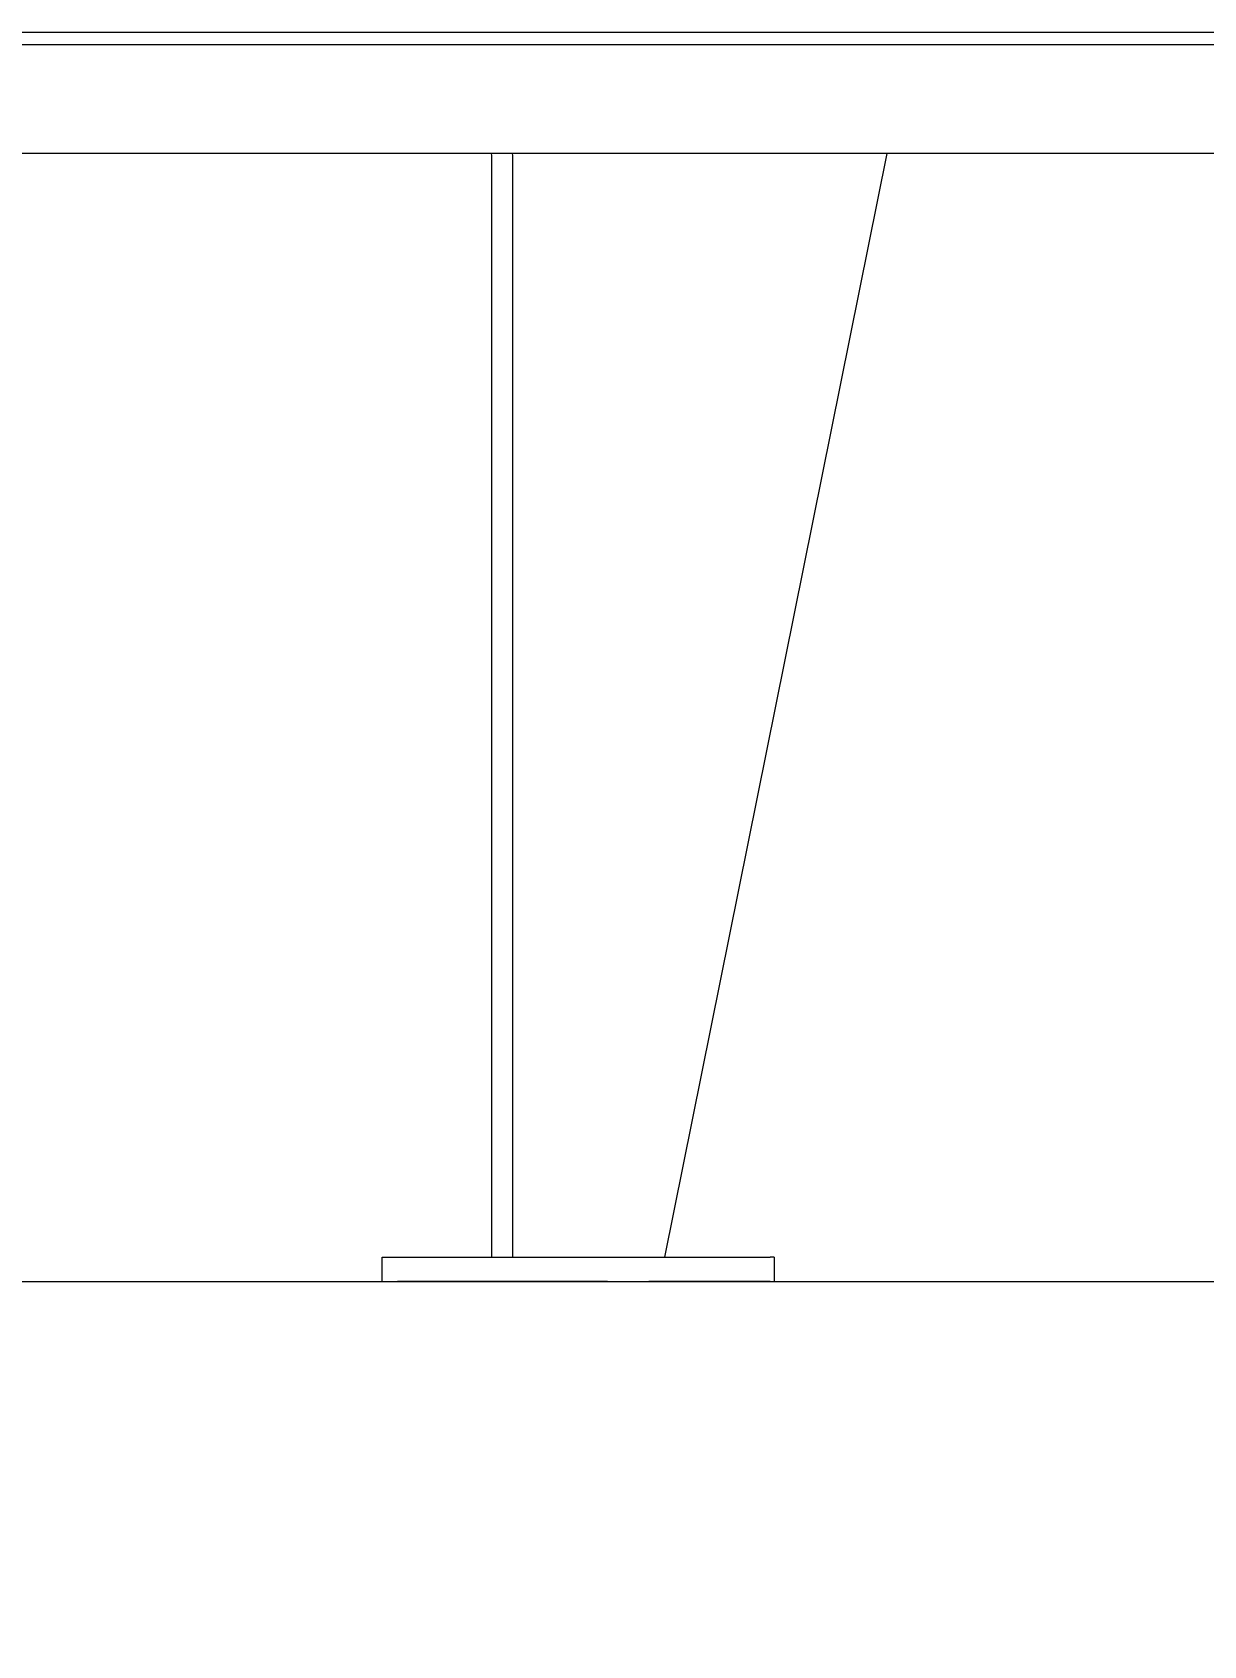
# Model space of a CAD drawing. Header units: millimetres. Extents: x -507 to 4570, y -12 to 3479.
# Drawn here: x 3192 to 3578, y 2450 to 2982 of the extents above; entities that cross this region are included whole.
import ezdxf

# ---------------------------------------------------------------- set-up
doc = ezdxf.new("R2010")
doc.units = ezdxf.units.MM
doc.layers.add('ZANO_R', color=7, linetype='Continuous', lineweight=0)
doc.layers.add('ZANO_W', color=1, linetype='Continuous', lineweight=0)
doc.styles.add('Arial', font='arial.ttf')
doc.styles.get("Standard").update_dxf_attribs({"font": 'ARIALUNI.TTF'})
doc.dimstyles.new('pl i ang', dxfattribs={"dimtxt": 50, "dimasz": 50, "dimexe": 1.25, "dimexo": 0.625, "dimgap": 10, "dimtad": 1, "dimtoh": 1, "dimtxsty": 'Standard', "dimcen": 2.5, "dimclrd": 1, "dimclre": 1, "dimclrt": 1, "dimadec": 0, "dimazin": 0, "dimtfac": 1, "dimtmove": 0, "dimatfit": 3, "dimfxl": 1, "dimarcsym": 1})

# ---------------------------------------------------------------- blocks, each defined once
blk = doc.blocks.new('*D457')
at = {"layer": 'ZANO_W', "color": 1, "lineweight": -2}
for p, q in [((2735.29, 2559.82), (2735.29, 2318.52)), ((4159.29, 2559.82), (4159.29, 2318.52)), ((2775.29, 2328.52), (4119.29, 2328.52))]:
    blk.add_line(p, q, dxfattribs=at)
at = {"layer": 'ZANO_W', "color": 1}
for points in [[(2775.29, 2335.19), (2775.29, 2321.85), (2735.29, 2328.52)], [(4119.29, 2321.85), (4119.29, 2335.19), (4159.29, 2328.52)]]:
    blk.add_solid(points, dxfattribs=at)
at = {"layer": 'ZANO_W', "color": 1, "insert": (3447.29, 2358.6), "char_height": 40, "attachment_point": 5, "style": 'Arial'}
blk.add_mtext('1424', dxfattribs=at)

msp = doc.modelspace()

# ---------------------------------------------------------------- linework, layer by layer
at = {"layer": 'ZANO_R'}
for p, q in [((2789.29, 2981.82), (3709.29, 2981.82)), ((2789.29, 2977.82), (3709.29, 2977.82)), ((3709.29, 2941.82), (2789.29, 2941.82)), ((3343.28, 2941.16), (3343.22, 2941.82)), ((3343.31, 2940.49), (3343.28, 2941.16)), ((3343.32, 2939.82), (3343.31, 2940.49)), ((3343.32, 2577.82), (3343.32, 2939.82)), ((3350.21, 2941.16), (3350.15, 2941.82)), ((3350.24, 2940.49), (3350.21, 2941.16)), ((3350.25, 2939.82), (3350.24, 2940.49)), ((3350.25, 2577.82), (3350.25, 2939.82)), ((3473.64, 2941.82), (3400.25, 2577.82)), ((3307.15, 2569.82), (3307.15, 2577.82)), ((3307.15, 2577.82), (3312.15, 2577.82)), ((3312.15, 2577.82), (3343.32, 2577.82)), ((3343.32, 2577.82), (3350.25, 2577.82)), ((3350.25, 2577.82), (3381.43, 2577.82)), ((3381.43, 2577.82), (3395.09, 2577.82)), ((3395.09, 2577.82), (3435.09, 2577.82)), ((3436.43, 2577.82), (3435.09, 2577.82)), ((3436.43, 2577.82), (3436.43, 2569.82)), ((3307.15, 2569.82), (3312.15, 2569.82)), ((3381.43, 2569.82), (3312.15, 2569.82)), ((3381.43, 2569.82), (3395.09, 2569.82)), ((3435.09, 2569.82), (3395.09, 2569.82)), ((3435.09, 2569.82), (3436.43, 2569.82))]:
    msp.add_line(p, q, dxfattribs=at)
msp.add_lwpolyline([(-456.48, 2569.82), (4569.96, 2569.82)], dxfattribs=at)

# ---------------------------------------------------------------- dimensions: what is measured, and where the dimension line sits
at = {"layer": 'ZANO_W'}
dim = msp.add_linear_dim(base=(4159.29, 2328.52), p1=(2735.29, 2569.82), p2=(4159.29, 2569.82), dimstyle='pl i ang', override={"dimtxt": 40, "dimasz": 40, "dimexe": 10, "dimexo": 10, "dimtoh": 0, "dimdec": 0, "dimtxsty": 'Arial', "dimtdec": 0, "dimtmove": 1}, dxfattribs=at)
dim.commit()
dim.dimension.update_dxf_attribs({"geometry": '*D457', "text_midpoint": (3447.29, 2358.6)})

doc.saveas('drawing.dxf')
